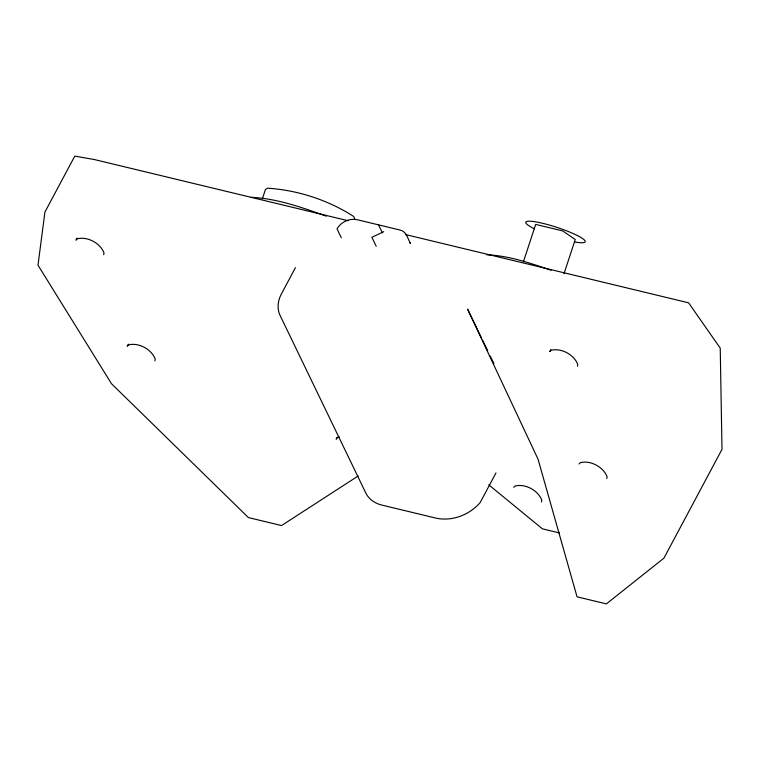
<?xml version="1.0" encoding="UTF-8"?>
<svg xmlns="http://www.w3.org/2000/svg" width="760" height="760" viewBox="0 0 760 760"><rect width="100%" height="100%" fill="white"/><g stroke="black" fill="none" stroke-linecap="round" stroke-linejoin="round"><path stroke-width="1.14" d="M103.692 254.742L104.006 252.909C100.263 243.124 87.447 236.189 77.254 238.83L76 240.169L77.102 238.089M154.907 360.829L155.211 358.995C151.468 349.21 138.662 342.276 128.459 344.916L127.205 346.247L128.316 344.175M541.481 501.951L541.785 500.118C538.042 490.342 525.236 483.398 515.033 486.039L513.779 487.378M577.438 366.206L577.752 364.382C574 354.597 561.193 347.662 550.99 350.303L549.746 351.633L550.848 349.562M606.793 478.572L607.097 476.738C603.355 466.963 590.548 460.019 580.346 462.659L579.091 463.999M262.342 198.911L265.449 189.468L267.548 188.195C297.654 190.076 328.358 200.155 353.723 216.495L354.654 218.766M523.393 261.877L535.695 224.409L562.704 230.926L575.244 239.514L564.024 273.676M295.44 267.644L281.342 294.053C277.979 300.333 276.887 308.094 279.765 314.763L365.522 492.413C368.419 498.987 374.822 503.405 381.681 505.039L435.812 518.092C451.981 521.721 469.528 514.938 480.197 502.512L495.966 472.976M337.24 437.133L336.138 439.204L337.24 437.788L339.226 436.943M358.207 475.95L281.533 525.559L248.387 517.569L111.511 383.743L38 265.202L44.925 212.049L74.793 156.114L94.411 159.552L348.137 220.723M383.667 231.733L371.887 237.281L376.2 246.221M486.856 254.837C508.991 255.597 530.318 263.197 551.123 270.247M250.857 197.296C276.934 198.455 301.957 207.442 326.325 216.173M405.821 234.631L688.588 302.812L720.233 348.127L722 449.378L663.926 558.135L606.385 603.886L577.049 596.809L538.033 459.163L467.599 309.149L481.498 337.944M559.521 532.959L542.422 528.836L488.747 484.813M409.545 242.193L410.372 243.447C407.769 238.564 406.277 231.201 399.845 229.995L357.209 219.716C349.467 218.006 340.888 221.986 337.031 228.874L341.344 237.814M482.524 340.081L487.673 350.74M490.247 356.07L493.848 363.536M378.527 224.855L382.356 232.798M534.385 228.779A31.303 4.807 18.2 0 1 535.068 221.758A31.303 4.807 18.2 0 1 577.742 235.733A31.303 4.807 18.2 0 1 574.579 241.946"/></g></svg>
